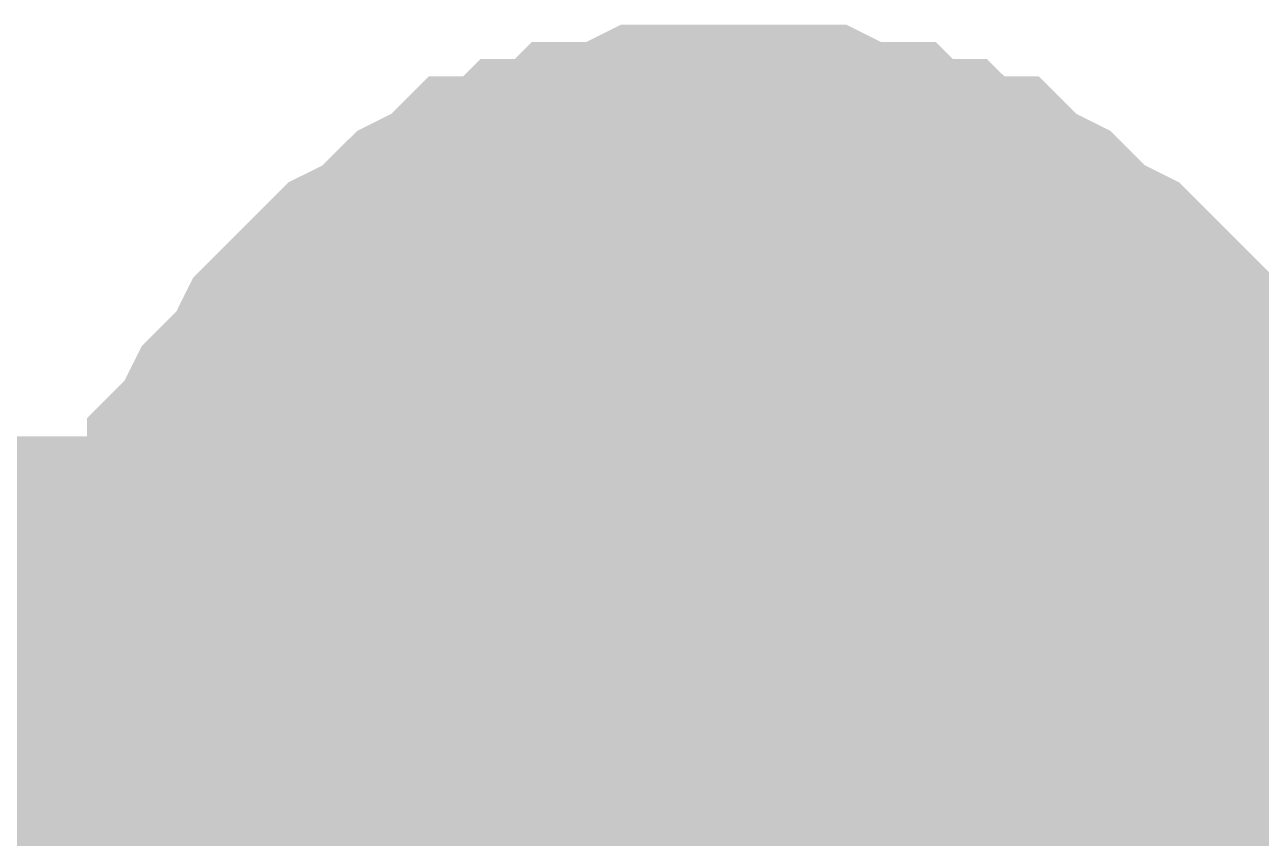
# Model space of a CAD drawing. Header units: inches. Extents: x 0 to 841, y 0 to 594.
# Drawn here: x 131.596 to 133.214, y 202.341 to 203.405 of the extents above; entities that cross this region are included whole.
import ezdxf

# ---------------------------------------------------------------- set-up
doc = ezdxf.new("R2010")
doc.units = ezdxf.units.IN
doc.layers.add('Sheet', color=255, linetype='Continuous')

msp = doc.modelspace()

# ---------------------------------------------------------------- linework, layer by layer
at = {"layer": 'Sheet'}
for points in [[(131.76, 202.4918, 0.2997, 0.2997, 0), (131.76, 202.5368, 0.2997, 0.2997, 0), (131.76, 202.5817, 0.2997, 0.2997, 0), (131.76, 202.6041, 0.2997, 0.2997, 0), (131.7824, 202.649, 0.2997, 0.2997, 0), (131.7824, 202.694, 0.2997, 0.2997, 0), (131.8049, 202.7164, 0.2997, 0.2997, 0), (131.8049, 202.7613, 0.2997, 0.2997, 0), (131.8273, 202.7838, 0.2997, 0.2997, 0), (131.8273, 202.8287, 0.2997, 0.2997, 0), (131.8498, 202.8512, 0.2997, 0.2997, 0), (131.8722, 202.8961, 0.2997, 0.2997, 0), (131.8947, 202.9186, 0.2997, 0.2997, 0), (131.9172, 202.941, 0.2997, 0.2997, 0), (131.9396, 202.9859, 0.2997, 0.2997, 0), (131.9621, 203.0084, 0.2997, 0.2997, 0), (131.9845, 203.0309, 0.2997, 0.2997, 0), (132.007, 203.0533, 0.2997, 0.2997, 0), (132.0295, 203.0758, 0.2997, 0.2997, 0), (132.0744, 203.0982, 0.2997, 0.2997, 0), (132.0968, 203.1207, 0.2997, 0.2997, 0), (132.1193, 203.1431, 0.2997, 0.2997, 0), (132.1642, 203.1656, 0.2997, 0.2997, 0), (132.1867, 203.1881, 0.2997, 0.2997, 0), (132.2316, 203.1881, 0.2997, 0.2997, 0), (132.254, 203.2105, 0.2997, 0.2997, 0), (132.2989, 203.2105, 0.2997, 0.2997, 0), (132.3214, 203.233, 0.2997, 0.2997, 0), (132.3663, 203.233, 0.2997, 0.2997, 0), (132.4112, 203.2554, 0.2997, 0.2997, 0), (132.4337, 203.2554, 0.2997, 0.2997, 0), (132.4786, 203.2554, 0.2997, 0.2997, 0), (132.5235, 203.2554, 0.2997, 0.2997, 0)], [(131.76, 202.4918, 0.2997, 0.2997, 0), (131.76, 202.5368, 0.2997, 0.2997, 0), (131.76, 202.5817, 0.2997, 0.2997, 0), (131.76, 202.6041, 0.2997, 0.2997, 0), (131.7824, 202.649, 0.2997, 0.2997, 0), (131.7824, 202.694, 0.2997, 0.2997, 0), (131.8049, 202.7164, 0.2997, 0.2997, 0), (131.8049, 202.7613, 0.2997, 0.2997, 0), (131.8273, 202.7838, 0.2997, 0.2997, 0), (131.8273, 202.8287, 0.2997, 0.2997, 0), (131.8498, 202.8512, 0.2997, 0.2997, 0), (131.8722, 202.8961, 0.2997, 0.2997, 0), (131.8947, 202.9186, 0.2997, 0.2997, 0), (131.9172, 202.941, 0.2997, 0.2997, 0), (131.9396, 202.9859, 0.2997, 0.2997, 0), (131.9621, 203.0084, 0.2997, 0.2997, 0), (131.9845, 203.0309, 0.2997, 0.2997, 0), (132.007, 203.0533, 0.2997, 0.2997, 0), (132.0295, 203.0758, 0.2997, 0.2997, 0), (132.0744, 203.0982, 0.2997, 0.2997, 0), (132.0968, 203.1207, 0.2997, 0.2997, 0), (132.1193, 203.1431, 0.2997, 0.2997, 0), (132.1642, 203.1656, 0.2997, 0.2997, 0), (132.1867, 203.1881, 0.2997, 0.2997, 0), (132.2316, 203.1881, 0.2997, 0.2997, 0), (132.254, 203.2105, 0.2997, 0.2997, 0), (132.2989, 203.2105, 0.2997, 0.2997, 0), (132.3214, 203.233, 0.2997, 0.2997, 0), (132.3663, 203.233, 0.2997, 0.2997, 0), (132.4112, 203.2554, 0.2997, 0.2997, 0), (132.4337, 203.2554, 0.2997, 0.2997, 0), (132.4786, 203.2554, 0.2997, 0.2997, 0), (132.5235, 203.2554, 0.2997, 0.2997, 0)], [(132.5235, 203.2554, 0.2997, 0.2997, 0), (132.5235, 203.2554, 0.2997, 0.2997, 0)], [(132.5235, 203.2554, 0.2997, 0.2997, 0), (132.5684, 203.2554, 0.2997, 0.2997, 0), (132.6134, 203.2554, 0.2997, 0.2997, 0), (132.6358, 203.2554, 0.2997, 0.2997, 0), (132.6807, 203.233, 0.2997, 0.2997, 0), (132.7256, 203.233, 0.2997, 0.2997, 0), (132.7481, 203.2105, 0.2997, 0.2997, 0), (132.793, 203.2105, 0.2997, 0.2997, 0), (132.8155, 203.1881, 0.2997, 0.2997, 0), (132.8604, 203.1881, 0.2997, 0.2997, 0), (132.8829, 203.1656, 0.2997, 0.2997, 0), (132.9278, 203.1431, 0.2997, 0.2997, 0), (132.9502, 203.1207, 0.2997, 0.2997, 0), (132.9727, 203.0982, 0.2997, 0.2997, 0), (133.0176, 203.0758, 0.2997, 0.2997, 0), (133.0401, 203.0533, 0.2997, 0.2997, 0), (133.0625, 203.0309, 0.2997, 0.2997, 0), (133.085, 203.0084, 0.2997, 0.2997, 0), (133.1074, 202.9859, 0.2997, 0.2997, 0), (133.1299, 202.941, 0.2997, 0.2997, 0), (133.1523, 202.9186, 0.2997, 0.2997, 0), (133.1748, 202.8961, 0.2997, 0.2997, 0), (133.1973, 202.8512, 0.2997, 0.2997, 0), (133.2197, 202.8287, 0.2997, 0.2997, 0), (133.2197, 202.7838, 0.2997, 0.2997, 0), (133.2422, 202.7613, 0.2997, 0.2997, 0), (133.2422, 202.7164, 0.2997, 0.2997, 0), (133.2646, 202.694, 0.2997, 0.2997, 0), (133.2646, 202.649, 0.2997, 0.2997, 0), (133.2871, 202.6041, 0.2997, 0.2997, 0), (133.2871, 202.5817, 0.2997, 0.2997, 0), (133.2871, 202.5368, 0.2997, 0.2997, 0), (133.2871, 202.4918, 0.2997, 0.2997, 0)], [(132.5235, 203.2554, 0.2997, 0.2997, 0), (132.5235, 203.2554, 0.2997, 0.2997, 0)], [(132.5235, 203.2554, 0.2997, 0.2997, 0), (132.5684, 203.2554, 0.2997, 0.2997, 0), (132.6134, 203.2554, 0.2997, 0.2997, 0), (132.6358, 203.2554, 0.2997, 0.2997, 0), (132.6807, 203.233, 0.2997, 0.2997, 0), (132.7256, 203.233, 0.2997, 0.2997, 0), (132.7481, 203.2105, 0.2997, 0.2997, 0), (132.793, 203.2105, 0.2997, 0.2997, 0), (132.8155, 203.1881, 0.2997, 0.2997, 0), (132.8604, 203.1881, 0.2997, 0.2997, 0), (132.8829, 203.1656, 0.2997, 0.2997, 0), (132.9278, 203.1431, 0.2997, 0.2997, 0), (132.9502, 203.1207, 0.2997, 0.2997, 0), (132.9727, 203.0982, 0.2997, 0.2997, 0), (133.0176, 203.0758, 0.2997, 0.2997, 0), (133.0401, 203.0533, 0.2997, 0.2997, 0), (133.0625, 203.0309, 0.2997, 0.2997, 0), (133.085, 203.0084, 0.2997, 0.2997, 0), (133.1074, 202.9859, 0.2997, 0.2997, 0), (133.1299, 202.941, 0.2997, 0.2997, 0), (133.1523, 202.9186, 0.2997, 0.2997, 0), (133.1748, 202.8961, 0.2997, 0.2997, 0), (133.1973, 202.8512, 0.2997, 0.2997, 0), (133.2197, 202.8287, 0.2997, 0.2997, 0), (133.2197, 202.7838, 0.2997, 0.2997, 0), (133.2422, 202.7613, 0.2997, 0.2997, 0), (133.2422, 202.7164, 0.2997, 0.2997, 0), (133.2646, 202.694, 0.2997, 0.2997, 0), (133.2646, 202.649, 0.2997, 0.2997, 0), (133.2871, 202.6041, 0.2997, 0.2997, 0), (133.2871, 202.5817, 0.2997, 0.2997, 0), (133.2871, 202.5368, 0.2997, 0.2997, 0), (133.2871, 202.4918, 0.2997, 0.2997, 0)], [(131.76, 202.4918, 0.0991, 0.0991, 0), (131.76, 202.5368, 0.0991, 0.0991, 0), (131.76, 202.5817, 0.0991, 0.0991, 0), (131.76, 202.6041, 0.0991, 0.0991, 0), (131.7824, 202.649, 0.0991, 0.0991, 0), (131.7824, 202.694, 0.0991, 0.0991, 0), (131.8049, 202.7164, 0.0991, 0.0991, 0), (131.8049, 202.7613, 0.0991, 0.0991, 0), (131.8273, 202.7838, 0.0991, 0.0991, 0), (131.8273, 202.8287, 0.0991, 0.0991, 0), (131.8498, 202.8512, 0.0991, 0.0991, 0), (131.8722, 202.8961, 0.0991, 0.0991, 0), (131.8947, 202.9186, 0.0991, 0.0991, 0), (131.9172, 202.941, 0.0991, 0.0991, 0), (131.9396, 202.9859, 0.0991, 0.0991, 0), (131.9621, 203.0084, 0.0991, 0.0991, 0), (131.9845, 203.0309, 0.0991, 0.0991, 0), (132.007, 203.0533, 0.0991, 0.0991, 0), (132.0295, 203.0758, 0.0991, 0.0991, 0), (132.0744, 203.0982, 0.0991, 0.0991, 0), (132.0968, 203.1207, 0.0991, 0.0991, 0), (132.1193, 203.1431, 0.0991, 0.0991, 0), (132.1642, 203.1656, 0.0991, 0.0991, 0), (132.1867, 203.1881, 0.0991, 0.0991, 0), (132.2316, 203.1881, 0.0991, 0.0991, 0), (132.254, 203.2105, 0.0991, 0.0991, 0), (132.2989, 203.2105, 0.0991, 0.0991, 0), (132.3214, 203.233, 0.0991, 0.0991, 0), (132.3663, 203.233, 0.0991, 0.0991, 0), (132.4112, 203.2554, 0.0991, 0.0991, 0), (132.4337, 203.2554, 0.0991, 0.0991, 0), (132.4786, 203.2554, 0.0991, 0.0991, 0), (132.5235, 203.2554, 0.0991, 0.0991, 0)], [(131.76, 202.4918, 0.0991, 0.0991, 0), (131.76, 202.5368, 0.0991, 0.0991, 0), (131.76, 202.5817, 0.0991, 0.0991, 0), (131.76, 202.6041, 0.0991, 0.0991, 0), (131.7824, 202.649, 0.0991, 0.0991, 0), (131.7824, 202.694, 0.0991, 0.0991, 0), (131.8049, 202.7164, 0.0991, 0.0991, 0), (131.8049, 202.7613, 0.0991, 0.0991, 0), (131.8273, 202.7838, 0.0991, 0.0991, 0), (131.8273, 202.8287, 0.0991, 0.0991, 0), (131.8498, 202.8512, 0.0991, 0.0991, 0), (131.8722, 202.8961, 0.0991, 0.0991, 0), (131.8947, 202.9186, 0.0991, 0.0991, 0), (131.9172, 202.941, 0.0991, 0.0991, 0), (131.9396, 202.9859, 0.0991, 0.0991, 0), (131.9621, 203.0084, 0.0991, 0.0991, 0), (131.9845, 203.0309, 0.0991, 0.0991, 0), (132.007, 203.0533, 0.0991, 0.0991, 0), (132.0295, 203.0758, 0.0991, 0.0991, 0), (132.0744, 203.0982, 0.0991, 0.0991, 0), (132.0968, 203.1207, 0.0991, 0.0991, 0), (132.1193, 203.1431, 0.0991, 0.0991, 0), (132.1642, 203.1656, 0.0991, 0.0991, 0), (132.1867, 203.1881, 0.0991, 0.0991, 0), (132.2316, 203.1881, 0.0991, 0.0991, 0), (132.254, 203.2105, 0.0991, 0.0991, 0), (132.2989, 203.2105, 0.0991, 0.0991, 0), (132.3214, 203.233, 0.0991, 0.0991, 0), (132.3663, 203.233, 0.0991, 0.0991, 0), (132.4112, 203.2554, 0.0991, 0.0991, 0), (132.4337, 203.2554, 0.0991, 0.0991, 0), (132.4786, 203.2554, 0.0991, 0.0991, 0), (132.5235, 203.2554, 0.0991, 0.0991, 0)], [(132.5235, 203.2554, 0.0991, 0.0991, 0), (132.5235, 203.2554, 0.0991, 0.0991, 0)], [(132.5235, 203.2554, 0.0991, 0.0991, 0), (132.5684, 203.2554, 0.0991, 0.0991, 0), (132.6134, 203.2554, 0.0991, 0.0991, 0), (132.6358, 203.2554, 0.0991, 0.0991, 0), (132.6807, 203.233, 0.0991, 0.0991, 0), (132.7256, 203.233, 0.0991, 0.0991, 0), (132.7481, 203.2105, 0.0991, 0.0991, 0), (132.793, 203.2105, 0.0991, 0.0991, 0), (132.8155, 203.1881, 0.0991, 0.0991, 0), (132.8604, 203.1881, 0.0991, 0.0991, 0), (132.8829, 203.1656, 0.0991, 0.0991, 0), (132.9278, 203.1431, 0.0991, 0.0991, 0), (132.9502, 203.1207, 0.0991, 0.0991, 0), (132.9727, 203.0982, 0.0991, 0.0991, 0), (133.0176, 203.0758, 0.0991, 0.0991, 0), (133.0401, 203.0533, 0.0991, 0.0991, 0), (133.0625, 203.0309, 0.0991, 0.0991, 0), (133.085, 203.0084, 0.0991, 0.0991, 0), (133.1074, 202.9859, 0.0991, 0.0991, 0), (133.1299, 202.941, 0.0991, 0.0991, 0), (133.1523, 202.9186, 0.0991, 0.0991, 0), (133.1748, 202.8961, 0.0991, 0.0991, 0), (133.1973, 202.8512, 0.0991, 0.0991, 0), (133.2197, 202.8287, 0.0991, 0.0991, 0), (133.2197, 202.7838, 0.0991, 0.0991, 0), (133.2422, 202.7613, 0.0991, 0.0991, 0), (133.2422, 202.7164, 0.0991, 0.0991, 0), (133.2646, 202.694, 0.0991, 0.0991, 0)], [(132.5235, 203.2554, 0.0991, 0.0991, 0), (132.5235, 203.2554, 0.0991, 0.0991, 0)], [(132.5235, 203.2554, 0.0991, 0.0991, 0), (132.5684, 203.2554, 0.0991, 0.0991, 0), (132.6134, 203.2554, 0.0991, 0.0991, 0), (132.6358, 203.2554, 0.0991, 0.0991, 0), (132.6807, 203.233, 0.0991, 0.0991, 0), (132.7256, 203.233, 0.0991, 0.0991, 0), (132.7481, 203.2105, 0.0991, 0.0991, 0), (132.793, 203.2105, 0.0991, 0.0991, 0), (132.8155, 203.1881, 0.0991, 0.0991, 0), (132.8604, 203.1881, 0.0991, 0.0991, 0), (132.8829, 203.1656, 0.0991, 0.0991, 0), (132.9278, 203.1431, 0.0991, 0.0991, 0), (132.9502, 203.1207, 0.0991, 0.0991, 0), (132.9727, 203.0982, 0.0991, 0.0991, 0), (133.0176, 203.0758, 0.0991, 0.0991, 0), (133.0401, 203.0533, 0.0991, 0.0991, 0), (133.0625, 203.0309, 0.0991, 0.0991, 0), (133.085, 203.0084, 0.0991, 0.0991, 0), (133.1074, 202.9859, 0.0991, 0.0991, 0), (133.1299, 202.941, 0.0991, 0.0991, 0), (133.1523, 202.9186, 0.0991, 0.0991, 0), (133.1748, 202.8961, 0.0991, 0.0991, 0), (133.1973, 202.8512, 0.0991, 0.0991, 0), (133.2197, 202.8287, 0.0991, 0.0991, 0), (133.2197, 202.7838, 0.0991, 0.0991, 0), (133.2422, 202.7613, 0.0991, 0.0991, 0), (133.2422, 202.7164, 0.0991, 0.0991, 0), (133.2646, 202.694, 0.0991, 0.0991, 0)], [(132.0295, 202.4918, 0.2997, 0.2997, 0), (132.0295, 202.5143, 0.2997, 0.2997, 0), (132.0295, 202.5368, 0.2997, 0.2997, 0), (132.0295, 202.5592, 0.2997, 0.2997, 0), (132.0295, 202.5817, 0.2997, 0.2997, 0), (132.0519, 202.6266, 0.2997, 0.2997, 0), (132.0519, 202.649, 0.2997, 0.2997, 0), (132.0519, 202.6715, 0.2997, 0.2997, 0), (132.0744, 202.694, 0.2997, 0.2997, 0), (132.0744, 202.7164, 0.2997, 0.2997, 0), (132.0968, 202.7389, 0.2997, 0.2997, 0), (132.0968, 202.7613, 0.2997, 0.2997, 0), (132.1193, 202.7838, 0.2997, 0.2997, 0), (132.1193, 202.7838, 0.2997, 0.2997, 0), (132.1417, 202.8063, 0.2997, 0.2997, 0), (132.1642, 202.8287, 0.2997, 0.2997, 0), (132.1867, 202.8512, 0.2997, 0.2997, 0), (132.1867, 202.8736, 0.2997, 0.2997, 0), (132.2091, 202.8961, 0.2997, 0.2997, 0), (132.2316, 202.8961, 0.2997, 0.2997, 0), (132.254, 202.9186, 0.2997, 0.2997, 0), (132.2765, 202.941, 0.2997, 0.2997, 0), (132.2989, 202.941, 0.2997, 0.2997, 0), (132.3214, 202.9635, 0.2997, 0.2997, 0), (132.3214, 202.9635, 0.2997, 0.2997, 0), (132.3439, 202.9859, 0.2997, 0.2997, 0), (132.3888, 202.9859, 0.2997, 0.2997, 0), (132.4112, 202.9859, 0.2997, 0.2997, 0), (132.4337, 203.0084, 0.2997, 0.2997, 0), (132.4562, 203.0084, 0.2997, 0.2997, 0), (132.4786, 203.0084, 0.2997, 0.2997, 0), (132.5011, 203.0084, 0.2997, 0.2997, 0), (132.5235, 203.0084, 0.2997, 0.2997, 0)], [(132.0295, 202.4918, 0.2997, 0.2997, 0), (132.0295, 202.5143, 0.2997, 0.2997, 0), (132.0295, 202.5368, 0.2997, 0.2997, 0), (132.0295, 202.5592, 0.2997, 0.2997, 0), (132.0295, 202.5817, 0.2997, 0.2997, 0), (132.0519, 202.6266, 0.2997, 0.2997, 0), (132.0519, 202.649, 0.2997, 0.2997, 0), (132.0519, 202.6715, 0.2997, 0.2997, 0), (132.0744, 202.694, 0.2997, 0.2997, 0), (132.0744, 202.7164, 0.2997, 0.2997, 0), (132.0968, 202.7389, 0.2997, 0.2997, 0), (132.0968, 202.7613, 0.2997, 0.2997, 0), (132.1193, 202.7838, 0.2997, 0.2997, 0), (132.1193, 202.7838, 0.2997, 0.2997, 0), (132.1417, 202.8063, 0.2997, 0.2997, 0), (132.1642, 202.8287, 0.2997, 0.2997, 0), (132.1867, 202.8512, 0.2997, 0.2997, 0), (132.1867, 202.8736, 0.2997, 0.2997, 0), (132.2091, 202.8961, 0.2997, 0.2997, 0), (132.2316, 202.8961, 0.2997, 0.2997, 0), (132.254, 202.9186, 0.2997, 0.2997, 0), (132.2765, 202.941, 0.2997, 0.2997, 0), (132.2989, 202.941, 0.2997, 0.2997, 0), (132.3214, 202.9635, 0.2997, 0.2997, 0), (132.3214, 202.9635, 0.2997, 0.2997, 0), (132.3439, 202.9859, 0.2997, 0.2997, 0), (132.3888, 202.9859, 0.2997, 0.2997, 0), (132.4112, 202.9859, 0.2997, 0.2997, 0), (132.4337, 203.0084, 0.2997, 0.2997, 0), (132.4562, 203.0084, 0.2997, 0.2997, 0), (132.4786, 203.0084, 0.2997, 0.2997, 0), (132.5011, 203.0084, 0.2997, 0.2997, 0), (132.5235, 203.0084, 0.2997, 0.2997, 0)], [(132.5235, 203.0084, 0.2997, 0.2997, 0), (132.5235, 203.0084, 0.2997, 0.2997, 0)], [(132.5235, 203.0084, 0.2997, 0.2997, 0), (132.546, 203.0084, 0.2997, 0.2997, 0), (132.5684, 203.0084, 0.2997, 0.2997, 0), (132.6134, 203.0084, 0.2997, 0.2997, 0), (132.6358, 203.0084, 0.2997, 0.2997, 0), (132.6583, 202.9859, 0.2997, 0.2997, 0), (132.6807, 202.9859, 0.2997, 0.2997, 0), (132.7032, 202.9859, 0.2997, 0.2997, 0), (132.7256, 202.9635, 0.2997, 0.2997, 0), (132.7481, 202.9635, 0.2997, 0.2997, 0), (132.7706, 202.941, 0.2997, 0.2997, 0), (132.793, 202.941, 0.2997, 0.2997, 0), (132.8155, 202.9186, 0.2997, 0.2997, 0), (132.8379, 202.8961, 0.2997, 0.2997, 0), (132.8604, 202.8961, 0.2997, 0.2997, 0), (132.8829, 202.8736, 0.2997, 0.2997, 0), (132.8829, 202.8512, 0.2997, 0.2997, 0), (132.9053, 202.8287, 0.2997, 0.2997, 0), (132.9278, 202.8063, 0.2997, 0.2997, 0), (132.9502, 202.7838, 0.2997, 0.2997, 0), (132.9502, 202.7838, 0.2997, 0.2997, 0), (132.9727, 202.7613, 0.2997, 0.2997, 0), (132.9727, 202.7389, 0.2997, 0.2997, 0), (132.9951, 202.7164, 0.2997, 0.2997, 0), (132.9951, 202.694, 0.2997, 0.2997, 0), (133.0176, 202.6715, 0.2997, 0.2997, 0), (133.0176, 202.649, 0.2997, 0.2997, 0), (133.0176, 202.6266, 0.2997, 0.2997, 0), (133.0401, 202.5817, 0.2997, 0.2997, 0), (133.0401, 202.5592, 0.2997, 0.2997, 0), (133.0401, 202.5368, 0.2997, 0.2997, 0), (133.0401, 202.5143, 0.2997, 0.2997, 0), (133.0401, 202.4918, 0.2997, 0.2997, 0)], [(132.5235, 203.0084, 0.2997, 0.2997, 0), (132.5235, 203.0084, 0.2997, 0.2997, 0)], [(132.5235, 203.0084, 0.2997, 0.2997, 0), (132.546, 203.0084, 0.2997, 0.2997, 0), (132.5684, 203.0084, 0.2997, 0.2997, 0), (132.6134, 203.0084, 0.2997, 0.2997, 0), (132.6358, 203.0084, 0.2997, 0.2997, 0), (132.6583, 202.9859, 0.2997, 0.2997, 0), (132.6807, 202.9859, 0.2997, 0.2997, 0), (132.7032, 202.9859, 0.2997, 0.2997, 0), (132.7256, 202.9635, 0.2997, 0.2997, 0), (132.7481, 202.9635, 0.2997, 0.2997, 0), (132.7706, 202.941, 0.2997, 0.2997, 0), (132.793, 202.941, 0.2997, 0.2997, 0), (132.8155, 202.9186, 0.2997, 0.2997, 0), (132.8379, 202.8961, 0.2997, 0.2997, 0), (132.8604, 202.8961, 0.2997, 0.2997, 0), (132.8829, 202.8736, 0.2997, 0.2997, 0), (132.8829, 202.8512, 0.2997, 0.2997, 0), (132.9053, 202.8287, 0.2997, 0.2997, 0), (132.9278, 202.8063, 0.2997, 0.2997, 0), (132.9502, 202.7838, 0.2997, 0.2997, 0), (132.9502, 202.7838, 0.2997, 0.2997, 0), (132.9727, 202.7613, 0.2997, 0.2997, 0), (132.9727, 202.7389, 0.2997, 0.2997, 0), (132.9951, 202.7164, 0.2997, 0.2997, 0), (132.9951, 202.694, 0.2997, 0.2997, 0), (133.0176, 202.6715, 0.2997, 0.2997, 0), (133.0176, 202.649, 0.2997, 0.2997, 0), (133.0176, 202.6266, 0.2997, 0.2997, 0), (133.0401, 202.5817, 0.2997, 0.2997, 0), (133.0401, 202.5592, 0.2997, 0.2997, 0), (133.0401, 202.5368, 0.2997, 0.2997, 0), (133.0401, 202.5143, 0.2997, 0.2997, 0), (133.0401, 202.4918, 0.2997, 0.2997, 0)], [(132.0295, 202.4918, 0.0991, 0.0991, 0), (132.0295, 202.5143, 0.0991, 0.0991, 0), (132.0295, 202.5368, 0.0991, 0.0991, 0), (132.0295, 202.5592, 0.0991, 0.0991, 0), (132.0295, 202.5817, 0.0991, 0.0991, 0), (132.0519, 202.6266, 0.0991, 0.0991, 0), (132.0519, 202.649, 0.0991, 0.0991, 0), (132.0519, 202.6715, 0.0991, 0.0991, 0), (132.0744, 202.694, 0.0991, 0.0991, 0), (132.0744, 202.7164, 0.0991, 0.0991, 0), (132.0968, 202.7389, 0.0991, 0.0991, 0), (132.0968, 202.7613, 0.0991, 0.0991, 0), (132.1193, 202.7838, 0.0991, 0.0991, 0), (132.1193, 202.7838, 0.0991, 0.0991, 0), (132.1417, 202.8063, 0.0991, 0.0991, 0), (132.1642, 202.8287, 0.0991, 0.0991, 0), (132.1867, 202.8512, 0.0991, 0.0991, 0), (132.1867, 202.8736, 0.0991, 0.0991, 0), (132.2091, 202.8961, 0.0991, 0.0991, 0), (132.2316, 202.8961, 0.0991, 0.0991, 0), (132.254, 202.9186, 0.0991, 0.0991, 0), (132.2765, 202.941, 0.0991, 0.0991, 0), (132.2989, 202.941, 0.0991, 0.0991, 0), (132.3214, 202.9635, 0.0991, 0.0991, 0), (132.3214, 202.9635, 0.0991, 0.0991, 0), (132.3439, 202.9859, 0.0991, 0.0991, 0), (132.3888, 202.9859, 0.0991, 0.0991, 0), (132.4112, 202.9859, 0.0991, 0.0991, 0), (132.4337, 203.0084, 0.0991, 0.0991, 0), (132.4562, 203.0084, 0.0991, 0.0991, 0), (132.4786, 203.0084, 0.0991, 0.0991, 0), (132.5011, 203.0084, 0.0991, 0.0991, 0), (132.5235, 203.0084, 0.0991, 0.0991, 0)], [(132.0295, 202.4918, 0.0991, 0.0991, 0), (132.0295, 202.5143, 0.0991, 0.0991, 0), (132.0295, 202.5368, 0.0991, 0.0991, 0), (132.0295, 202.5592, 0.0991, 0.0991, 0), (132.0295, 202.5817, 0.0991, 0.0991, 0), (132.0519, 202.6266, 0.0991, 0.0991, 0), (132.0519, 202.649, 0.0991, 0.0991, 0), (132.0519, 202.6715, 0.0991, 0.0991, 0), (132.0744, 202.694, 0.0991, 0.0991, 0), (132.0744, 202.7164, 0.0991, 0.0991, 0), (132.0968, 202.7389, 0.0991, 0.0991, 0), (132.0968, 202.7613, 0.0991, 0.0991, 0), (132.1193, 202.7838, 0.0991, 0.0991, 0), (132.1193, 202.7838, 0.0991, 0.0991, 0), (132.1417, 202.8063, 0.0991, 0.0991, 0), (132.1642, 202.8287, 0.0991, 0.0991, 0), (132.1867, 202.8512, 0.0991, 0.0991, 0), (132.1867, 202.8736, 0.0991, 0.0991, 0), (132.2091, 202.8961, 0.0991, 0.0991, 0), (132.2316, 202.8961, 0.0991, 0.0991, 0), (132.254, 202.9186, 0.0991, 0.0991, 0), (132.2765, 202.941, 0.0991, 0.0991, 0), (132.2989, 202.941, 0.0991, 0.0991, 0), (132.3214, 202.9635, 0.0991, 0.0991, 0), (132.3214, 202.9635, 0.0991, 0.0991, 0), (132.3439, 202.9859, 0.0991, 0.0991, 0), (132.3888, 202.9859, 0.0991, 0.0991, 0), (132.4112, 202.9859, 0.0991, 0.0991, 0), (132.4337, 203.0084, 0.0991, 0.0991, 0), (132.4562, 203.0084, 0.0991, 0.0991, 0), (132.4786, 203.0084, 0.0991, 0.0991, 0), (132.5011, 203.0084, 0.0991, 0.0991, 0), (132.5235, 203.0084, 0.0991, 0.0991, 0)], [(132.5235, 203.0084, 0.0991, 0.0991, 0), (132.5235, 203.0084, 0.0991, 0.0991, 0)], [(132.5235, 203.0084, 0.0991, 0.0991, 0), (132.546, 203.0084, 0.0991, 0.0991, 0), (132.5684, 203.0084, 0.0991, 0.0991, 0), (132.6134, 203.0084, 0.0991, 0.0991, 0), (132.6358, 203.0084, 0.0991, 0.0991, 0), (132.6583, 202.9859, 0.0991, 0.0991, 0), (132.6807, 202.9859, 0.0991, 0.0991, 0), (132.7032, 202.9859, 0.0991, 0.0991, 0), (132.7256, 202.9635, 0.0991, 0.0991, 0), (132.7481, 202.9635, 0.0991, 0.0991, 0), (132.7706, 202.941, 0.0991, 0.0991, 0), (132.793, 202.941, 0.0991, 0.0991, 0), (132.8155, 202.9186, 0.0991, 0.0991, 0), (132.8379, 202.8961, 0.0991, 0.0991, 0), (132.8604, 202.8961, 0.0991, 0.0991, 0), (132.8829, 202.8736, 0.0991, 0.0991, 0), (132.8829, 202.8512, 0.0991, 0.0991, 0), (132.9053, 202.8287, 0.0991, 0.0991, 0), (132.9278, 202.8063, 0.0991, 0.0991, 0), (132.9502, 202.7838, 0.0991, 0.0991, 0), (132.9502, 202.7838, 0.0991, 0.0991, 0), (132.9727, 202.7613, 0.0991, 0.0991, 0), (132.9727, 202.7389, 0.0991, 0.0991, 0), (132.9951, 202.7164, 0.0991, 0.0991, 0), (132.9951, 202.694, 0.0991, 0.0991, 0), (133.0176, 202.6715, 0.0991, 0.0991, 0), (133.0176, 202.649, 0.0991, 0.0991, 0), (133.0176, 202.6266, 0.0991, 0.0991, 0), (133.0401, 202.5817, 0.0991, 0.0991, 0), (133.0401, 202.5592, 0.0991, 0.0991, 0), (133.0401, 202.5368, 0.0991, 0.0991, 0), (133.0401, 202.5143, 0.0991, 0.0991, 0), (133.0401, 202.4918, 0.0991, 0.0991, 0)], [(132.5235, 203.0084, 0.0991, 0.0991, 0), (132.5235, 203.0084, 0.0991, 0.0991, 0)], [(132.5235, 203.0084, 0.0991, 0.0991, 0), (132.546, 203.0084, 0.0991, 0.0991, 0), (132.5684, 203.0084, 0.0991, 0.0991, 0), (132.6134, 203.0084, 0.0991, 0.0991, 0), (132.6358, 203.0084, 0.0991, 0.0991, 0), (132.6583, 202.9859, 0.0991, 0.0991, 0), (132.6807, 202.9859, 0.0991, 0.0991, 0), (132.7032, 202.9859, 0.0991, 0.0991, 0), (132.7256, 202.9635, 0.0991, 0.0991, 0), (132.7481, 202.9635, 0.0991, 0.0991, 0), (132.7706, 202.941, 0.0991, 0.0991, 0), (132.793, 202.941, 0.0991, 0.0991, 0), (132.8155, 202.9186, 0.0991, 0.0991, 0), (132.8379, 202.8961, 0.0991, 0.0991, 0), (132.8604, 202.8961, 0.0991, 0.0991, 0), (132.8829, 202.8736, 0.0991, 0.0991, 0), (132.8829, 202.8512, 0.0991, 0.0991, 0), (132.9053, 202.8287, 0.0991, 0.0991, 0), (132.9278, 202.8063, 0.0991, 0.0991, 0), (132.9502, 202.7838, 0.0991, 0.0991, 0), (132.9502, 202.7838, 0.0991, 0.0991, 0), (132.9727, 202.7613, 0.0991, 0.0991, 0), (132.9727, 202.7389, 0.0991, 0.0991, 0), (132.9951, 202.7164, 0.0991, 0.0991, 0), (132.9951, 202.694, 0.0991, 0.0991, 0), (133.0176, 202.6715, 0.0991, 0.0991, 0), (133.0176, 202.649, 0.0991, 0.0991, 0), (133.0176, 202.6266, 0.0991, 0.0991, 0), (133.0401, 202.5817, 0.0991, 0.0991, 0), (133.0401, 202.5592, 0.0991, 0.0991, 0), (133.0401, 202.5368, 0.0991, 0.0991, 0), (133.0401, 202.5143, 0.0991, 0.0991, 0), (133.0401, 202.4918, 0.0991, 0.0991, 0)], [(127.5379, 197.4834, 0.7493, 0.7493, 0), (132.5235, 197.4834, 0.7493, 0.7493, 0), (132.5235, 202.4918, 0.7493, 0.7493, 0), (127.5379, 202.4918, 0.7493, 0.7493, 0)], [(132.5235, 202.4918, 0.7493, 0.7493, 0), (137.5316, 202.4918, 0.7493, 0.7493, 0)], [(131.8273, 202.1549, 0.2997, 0.2997, 0), (131.8273, 202.1999, 0.2997, 0.2997, 0), (131.8049, 202.2223, 0.2997, 0.2997, 0), (131.8049, 202.2672, 0.2997, 0.2997, 0), (131.7824, 202.2897, 0.2997, 0.2997, 0), (131.7824, 202.3346, 0.2997, 0.2997, 0), (131.76, 202.3795, 0.2997, 0.2997, 0), (131.76, 202.402, 0.2997, 0.2997, 0), (131.76, 202.4469, 0.2997, 0.2997, 0), (131.76, 202.4918, 0.2997, 0.2997, 0)], [(131.76, 202.4918, 0.2997, 0.2997, 0), (131.76, 202.4918, 0.2997, 0.2997, 0)], [(131.8273, 202.1549, 0.2997, 0.2997, 0), (131.8273, 202.1999, 0.2997, 0.2997, 0), (131.8049, 202.2223, 0.2997, 0.2997, 0), (131.8049, 202.2672, 0.2997, 0.2997, 0), (131.7824, 202.2897, 0.2997, 0.2997, 0), (131.7824, 202.3346, 0.2997, 0.2997, 0), (131.76, 202.3795, 0.2997, 0.2997, 0), (131.76, 202.402, 0.2997, 0.2997, 0), (131.76, 202.4469, 0.2997, 0.2997, 0), (131.76, 202.4918, 0.2997, 0.2997, 0)], [(131.76, 202.4918, 0.2997, 0.2997, 0), (131.76, 202.4918, 0.2997, 0.2997, 0)], [(132.1193, 202.1774, 0.2997, 0.2997, 0), (132.1193, 202.1999, 0.2997, 0.2997, 0), (132.0968, 202.2223, 0.2997, 0.2997, 0), (132.0968, 202.2448, 0.2997, 0.2997, 0), (132.0744, 202.2672, 0.2997, 0.2997, 0), (132.0744, 202.2897, 0.2997, 0.2997, 0), (132.0519, 202.3122, 0.2997, 0.2997, 0), (132.0519, 202.3346, 0.2997, 0.2997, 0), (132.0519, 202.3571, 0.2997, 0.2997, 0), (132.0295, 202.3795, 0.2997, 0.2997, 0), (132.0295, 202.402, 0.2997, 0.2997, 0), (132.0295, 202.4469, 0.2997, 0.2997, 0), (132.0295, 202.4694, 0.2997, 0.2997, 0), (132.0295, 202.4918, 0.2997, 0.2997, 0)], [(132.0295, 202.4918, 0.2997, 0.2997, 0), (132.0295, 202.4918, 0.2997, 0.2997, 0)], [(132.1193, 202.1774, 0.2997, 0.2997, 0), (132.1193, 202.1999, 0.2997, 0.2997, 0), (132.0968, 202.2223, 0.2997, 0.2997, 0), (132.0968, 202.2448, 0.2997, 0.2997, 0), (132.0744, 202.2672, 0.2997, 0.2997, 0), (132.0744, 202.2897, 0.2997, 0.2997, 0), (132.0519, 202.3122, 0.2997, 0.2997, 0), (132.0519, 202.3346, 0.2997, 0.2997, 0), (132.0519, 202.3571, 0.2997, 0.2997, 0), (132.0295, 202.3795, 0.2997, 0.2997, 0), (132.0295, 202.402, 0.2997, 0.2997, 0), (132.0295, 202.4469, 0.2997, 0.2997, 0), (132.0295, 202.4694, 0.2997, 0.2997, 0), (132.0295, 202.4918, 0.2997, 0.2997, 0)], [(132.0295, 202.4918, 0.2997, 0.2997, 0), (132.0295, 202.4918, 0.2997, 0.2997, 0)], [(132.5235, 202.4918, 0.2997, 0.2997, 0), (137.599, 202.4918, 0.2997, 0.2997, 0)], [(133.0401, 202.4918, 0.2997, 0.2997, 0), (133.0401, 202.4694, 0.2997, 0.2997, 0), (133.0401, 202.4469, 0.2997, 0.2997, 0), (133.0401, 202.402, 0.2997, 0.2997, 0), (133.0401, 202.3795, 0.2997, 0.2997, 0), (133.0176, 202.3571, 0.2997, 0.2997, 0), (133.0176, 202.3346, 0.2997, 0.2997, 0), (133.0176, 202.3122, 0.2997, 0.2997, 0), (132.9951, 202.2897, 0.2997, 0.2997, 0), (132.9951, 202.2672, 0.2997, 0.2997, 0), (132.9727, 202.2448, 0.2997, 0.2997, 0), (132.9727, 202.2223, 0.2997, 0.2997, 0), (132.9502, 202.1999, 0.2997, 0.2997, 0), (132.9502, 202.1774, 0.2997, 0.2997, 0)], [(133.0401, 202.4918, 0.2997, 0.2997, 0), (133.0401, 202.4694, 0.2997, 0.2997, 0), (133.0401, 202.4469, 0.2997, 0.2997, 0), (133.0401, 202.402, 0.2997, 0.2997, 0), (133.0401, 202.3795, 0.2997, 0.2997, 0), (133.0176, 202.3571, 0.2997, 0.2997, 0), (133.0176, 202.3346, 0.2997, 0.2997, 0), (133.0176, 202.3122, 0.2997, 0.2997, 0), (132.9951, 202.2897, 0.2997, 0.2997, 0), (132.9951, 202.2672, 0.2997, 0.2997, 0), (132.9727, 202.2448, 0.2997, 0.2997, 0), (132.9727, 202.2223, 0.2997, 0.2997, 0), (132.9502, 202.1999, 0.2997, 0.2997, 0), (132.9502, 202.1774, 0.2997, 0.2997, 0)], [(133.0401, 202.4918, 0.2997, 0.2997, 0), (133.0401, 202.4918, 0.2997, 0.2997, 0), (133.0401, 202.4918, 0.2997, 0.2997, 0), (133.0401, 202.4918, 0.2997, 0.2997, 0), (133.0401, 202.4918, 0.2997, 0.2997, 0), (133.0401, 202.4918, 0.2997, 0.2997, 0), (133.0401, 202.4918, 0.2997, 0.2997, 0), (133.0401, 202.4918, 0.2997, 0.2997, 0), (133.0401, 202.4918, 0.2997, 0.2997, 0), (133.0401, 202.4918, 0.2997, 0.2997, 0), (133.0401, 202.4918, 0.2997, 0.2997, 0), (133.0401, 202.4918, 0.2997, 0.2997, 0), (133.0401, 202.4918, 0.2997, 0.2997, 0), (133.0401, 202.4918, 0.2997, 0.2997, 0), (133.0401, 202.4918, 0.2997, 0.2997, 0), (133.0401, 202.4918, 0.2997, 0.2997, 0), (133.0401, 202.4918, 0.2997, 0.2997, 0), (133.0401, 202.4918, 0.2997, 0.2997, 0), (133.0401, 202.4918, 0.2997, 0.2997, 0), (133.0401, 202.4918, 0.2997, 0.2997, 0), (133.0401, 202.4918, 0.2997, 0.2997, 0), (133.0401, 202.4918, 0.2997, 0.2997, 0), (133.0401, 202.4918, 0.2997, 0.2997, 0), (133.0401, 202.4918, 0.2997, 0.2997, 0), (133.0401, 202.4918, 0.2997, 0.2997, 0), (133.0401, 202.4918, 0.2997, 0.2997, 0), (133.0401, 202.4918, 0.2997, 0.2997, 0), (133.0401, 202.4918, 0.2997, 0.2997, 0), (133.0401, 202.4918, 0.2997, 0.2997, 0), (133.0401, 202.4918, 0.2997, 0.2997, 0), (133.0401, 202.4918, 0.2997, 0.2997, 0), (133.0401, 202.4918, 0.2997, 0.2997, 0), (133.0401, 202.4918, 0.2997, 0.2997, 0)], [(133.0401, 202.4918, 0.2997, 0.2997, 0), (133.0401, 202.4918, 0.2997, 0.2997, 0)], [(133.0401, 202.4918, 0.2997, 0.2997, 0), (133.0401, 202.4918, 0.2997, 0.2997, 0), (133.0401, 202.4918, 0.2997, 0.2997, 0), (133.0401, 202.4918, 0.2997, 0.2997, 0), (133.0401, 202.4918, 0.2997, 0.2997, 0), (133.0401, 202.4918, 0.2997, 0.2997, 0), (133.0401, 202.4918, 0.2997, 0.2997, 0), (133.0401, 202.4918, 0.2997, 0.2997, 0), (133.0401, 202.4918, 0.2997, 0.2997, 0), (133.0401, 202.4918, 0.2997, 0.2997, 0), (133.0401, 202.4918, 0.2997, 0.2997, 0), (133.0401, 202.4918, 0.2997, 0.2997, 0), (133.0401, 202.4918, 0.2997, 0.2997, 0), (133.0401, 202.4918, 0.2997, 0.2997, 0), (133.0401, 202.4918, 0.2997, 0.2997, 0), (133.0401, 202.4918, 0.2997, 0.2997, 0), (133.0401, 202.4918, 0.2997, 0.2997, 0), (133.0401, 202.4918, 0.2997, 0.2997, 0), (133.0401, 202.4918, 0.2997, 0.2997, 0), (133.0401, 202.4918, 0.2997, 0.2997, 0), (133.0401, 202.4918, 0.2997, 0.2997, 0), (133.0401, 202.4918, 0.2997, 0.2997, 0), (133.0401, 202.4918, 0.2997, 0.2997, 0), (133.0401, 202.4918, 0.2997, 0.2997, 0), (133.0401, 202.4918, 0.2997, 0.2997, 0), (133.0401, 202.4918, 0.2997, 0.2997, 0), (133.0401, 202.4918, 0.2997, 0.2997, 0), (133.0401, 202.4918, 0.2997, 0.2997, 0), (133.0401, 202.4918, 0.2997, 0.2997, 0), (133.0401, 202.4918, 0.2997, 0.2997, 0), (133.0401, 202.4918, 0.2997, 0.2997, 0), (133.0401, 202.4918, 0.2997, 0.2997, 0), (133.0401, 202.4918, 0.2997, 0.2997, 0)], [(133.0401, 202.4918, 0.2997, 0.2997, 0), (133.0401, 202.4918, 0.2997, 0.2997, 0)], [(133.2871, 202.4918, 0.2997, 0.2997, 0), (133.2871, 202.4469, 0.2997, 0.2997, 0), (133.2871, 202.402, 0.2997, 0.2997, 0), (133.2871, 202.3795, 0.2997, 0.2997, 0), (133.2646, 202.3346, 0.2997, 0.2997, 0), (133.2646, 202.2897, 0.2997, 0.2997, 0), (133.2422, 202.2672, 0.2997, 0.2997, 0), (133.2422, 202.2223, 0.2997, 0.2997, 0), (133.2197, 202.1999, 0.2997, 0.2997, 0), (133.2197, 202.1549, 0.2997, 0.2997, 0)], [(133.2871, 202.4918, 0.2997, 0.2997, 0), (133.2871, 202.4469, 0.2997, 0.2997, 0), (133.2871, 202.402, 0.2997, 0.2997, 0), (133.2871, 202.3795, 0.2997, 0.2997, 0), (133.2646, 202.3346, 0.2997, 0.2997, 0), (133.2646, 202.2897, 0.2997, 0.2997, 0), (133.2422, 202.2672, 0.2997, 0.2997, 0), (133.2422, 202.2223, 0.2997, 0.2997, 0), (133.2197, 202.1999, 0.2997, 0.2997, 0), (133.2197, 202.1549, 0.2997, 0.2997, 0)], [(133.2871, 202.4918, 0.2997, 0.2997, 0), (133.2871, 202.4918, 0.2997, 0.2997, 0), (133.2871, 202.4918, 0.2997, 0.2997, 0), (133.2871, 202.4918, 0.2997, 0.2997, 0), (133.2871, 202.4918, 0.2997, 0.2997, 0), (133.2871, 202.4918, 0.2997, 0.2997, 0), (133.2871, 202.4918, 0.2997, 0.2997, 0), (133.2871, 202.4918, 0.2997, 0.2997, 0), (133.2871, 202.4918, 0.2997, 0.2997, 0), (133.2871, 202.4918, 0.2997, 0.2997, 0), (133.2871, 202.4918, 0.2997, 0.2997, 0), (133.2871, 202.4918, 0.2997, 0.2997, 0), (133.2871, 202.4918, 0.2997, 0.2997, 0), (133.2871, 202.4918, 0.2997, 0.2997, 0), (133.2871, 202.4918, 0.2997, 0.2997, 0), (133.2871, 202.4918, 0.2997, 0.2997, 0), (133.2871, 202.4918, 0.2997, 0.2997, 0), (133.2871, 202.4918, 0.2997, 0.2997, 0), (133.2871, 202.4918, 0.2997, 0.2997, 0), (133.2871, 202.4918, 0.2997, 0.2997, 0), (133.2871, 202.4918, 0.2997, 0.2997, 0), (133.2871, 202.4918, 0.2997, 0.2997, 0), (133.2871, 202.4918, 0.2997, 0.2997, 0), (133.2871, 202.4918, 0.2997, 0.2997, 0), (133.2871, 202.4918, 0.2997, 0.2997, 0), (133.2871, 202.4918, 0.2997, 0.2997, 0), (133.2871, 202.4918, 0.2997, 0.2997, 0), (133.2871, 202.4918, 0.2997, 0.2997, 0), (133.2871, 202.4918, 0.2997, 0.2997, 0), (133.2871, 202.4918, 0.2997, 0.2997, 0), (133.2871, 202.4918, 0.2997, 0.2997, 0), (133.2871, 202.4918, 0.2997, 0.2997, 0), (133.2871, 202.4918, 0.2997, 0.2997, 0)], [(133.2871, 202.4918, 0.2997, 0.2997, 0), (133.2871, 202.4918, 0.2997, 0.2997, 0)], [(133.2871, 202.4918, 0.2997, 0.2997, 0), (133.2871, 202.4918, 0.2997, 0.2997, 0), (133.2871, 202.4918, 0.2997, 0.2997, 0), (133.2871, 202.4918, 0.2997, 0.2997, 0), (133.2871, 202.4918, 0.2997, 0.2997, 0), (133.2871, 202.4918, 0.2997, 0.2997, 0), (133.2871, 202.4918, 0.2997, 0.2997, 0), (133.2871, 202.4918, 0.2997, 0.2997, 0), (133.2871, 202.4918, 0.2997, 0.2997, 0), (133.2871, 202.4918, 0.2997, 0.2997, 0), (133.2871, 202.4918, 0.2997, 0.2997, 0), (133.2871, 202.4918, 0.2997, 0.2997, 0), (133.2871, 202.4918, 0.2997, 0.2997, 0), (133.2871, 202.4918, 0.2997, 0.2997, 0), (133.2871, 202.4918, 0.2997, 0.2997, 0), (133.2871, 202.4918, 0.2997, 0.2997, 0), (133.2871, 202.4918, 0.2997, 0.2997, 0), (133.2871, 202.4918, 0.2997, 0.2997, 0), (133.2871, 202.4918, 0.2997, 0.2997, 0), (133.2871, 202.4918, 0.2997, 0.2997, 0), (133.2871, 202.4918, 0.2997, 0.2997, 0), (133.2871, 202.4918, 0.2997, 0.2997, 0), (133.2871, 202.4918, 0.2997, 0.2997, 0), (133.2871, 202.4918, 0.2997, 0.2997, 0), (133.2871, 202.4918, 0.2997, 0.2997, 0), (133.2871, 202.4918, 0.2997, 0.2997, 0), (133.2871, 202.4918, 0.2997, 0.2997, 0), (133.2871, 202.4918, 0.2997, 0.2997, 0), (133.2871, 202.4918, 0.2997, 0.2997, 0), (133.2871, 202.4918, 0.2997, 0.2997, 0), (133.2871, 202.4918, 0.2997, 0.2997, 0), (133.2871, 202.4918, 0.2997, 0.2997, 0), (133.2871, 202.4918, 0.2997, 0.2997, 0)], [(133.2871, 202.4918, 0.2997, 0.2997, 0), (133.2871, 202.4918, 0.2997, 0.2997, 0)], [(131.7824, 202.2897, 0.0991, 0.0991, 0), (131.7824, 202.3346, 0.0991, 0.0991, 0), (131.76, 202.3795, 0.0991, 0.0991, 0), (131.76, 202.402, 0.0991, 0.0991, 0), (131.76, 202.4469, 0.0991, 0.0991, 0), (131.76, 202.4918, 0.0991, 0.0991, 0)], [(131.76, 202.4918, 0.0991, 0.0991, 0), (131.76, 202.4918, 0.0991, 0.0991, 0)], [(131.7824, 202.2897, 0.0991, 0.0991, 0), (131.7824, 202.3346, 0.0991, 0.0991, 0), (131.76, 202.3795, 0.0991, 0.0991, 0), (131.76, 202.402, 0.0991, 0.0991, 0), (131.76, 202.4469, 0.0991, 0.0991, 0), (131.76, 202.4918, 0.0991, 0.0991, 0)], [(131.76, 202.4918, 0.0991, 0.0991, 0), (131.76, 202.4918, 0.0991, 0.0991, 0)], [(132.0744, 202.2897, 0.0991, 0.0991, 0), (132.0519, 202.3122, 0.0991, 0.0991, 0), (132.0519, 202.3346, 0.0991, 0.0991, 0), (132.0519, 202.3571, 0.0991, 0.0991, 0), (132.0295, 202.3795, 0.0991, 0.0991, 0), (132.0295, 202.402, 0.0991, 0.0991, 0), (132.0295, 202.4469, 0.0991, 0.0991, 0), (132.0295, 202.4694, 0.0991, 0.0991, 0), (132.0295, 202.4918, 0.0991, 0.0991, 0)], [(132.0295, 202.4918, 0.0991, 0.0991, 0), (132.0295, 202.4918, 0.0991, 0.0991, 0)], [(132.0744, 202.2897, 0.0991, 0.0991, 0), (132.0519, 202.3122, 0.0991, 0.0991, 0), (132.0519, 202.3346, 0.0991, 0.0991, 0), (132.0519, 202.3571, 0.0991, 0.0991, 0), (132.0295, 202.3795, 0.0991, 0.0991, 0), (132.0295, 202.402, 0.0991, 0.0991, 0), (132.0295, 202.4469, 0.0991, 0.0991, 0), (132.0295, 202.4694, 0.0991, 0.0991, 0), (132.0295, 202.4918, 0.0991, 0.0991, 0)], [(132.0295, 202.4918, 0.0991, 0.0991, 0), (132.0295, 202.4918, 0.0991, 0.0991, 0)], [(133.0401, 202.4918, 0.0991, 0.0991, 0), (133.0401, 202.4694, 0.0991, 0.0991, 0), (133.0401, 202.4469, 0.0991, 0.0991, 0), (133.0401, 202.402, 0.0991, 0.0991, 0), (133.0401, 202.3795, 0.0991, 0.0991, 0), (133.0176, 202.3571, 0.0991, 0.0991, 0), (133.0176, 202.3346, 0.0991, 0.0991, 0), (133.0176, 202.3122, 0.0991, 0.0991, 0), (132.9951, 202.2897, 0.0991, 0.0991, 0)], [(133.0401, 202.4918, 0.0991, 0.0991, 0), (133.0401, 202.4694, 0.0991, 0.0991, 0), (133.0401, 202.4469, 0.0991, 0.0991, 0), (133.0401, 202.402, 0.0991, 0.0991, 0), (133.0401, 202.3795, 0.0991, 0.0991, 0), (133.0176, 202.3571, 0.0991, 0.0991, 0), (133.0176, 202.3346, 0.0991, 0.0991, 0), (133.0176, 202.3122, 0.0991, 0.0991, 0), (132.9951, 202.2897, 0.0991, 0.0991, 0)], [(133.0401, 202.4918, 0.0991, 0.0991, 0), (133.0401, 202.4918, 0.0991, 0.0991, 0), (133.0401, 202.4918, 0.0991, 0.0991, 0), (133.0401, 202.4918, 0.0991, 0.0991, 0), (133.0401, 202.4918, 0.0991, 0.0991, 0), (133.0401, 202.4918, 0.0991, 0.0991, 0), (133.0401, 202.4918, 0.0991, 0.0991, 0), (133.0401, 202.4918, 0.0991, 0.0991, 0), (133.0401, 202.4918, 0.0991, 0.0991, 0), (133.0401, 202.4918, 0.0991, 0.0991, 0), (133.0401, 202.4918, 0.0991, 0.0991, 0), (133.0401, 202.4918, 0.0991, 0.0991, 0), (133.0401, 202.4918, 0.0991, 0.0991, 0), (133.0401, 202.4918, 0.0991, 0.0991, 0), (133.0401, 202.4918, 0.0991, 0.0991, 0), (133.0401, 202.4918, 0.0991, 0.0991, 0), (133.0401, 202.4918, 0.0991, 0.0991, 0), (133.0401, 202.4918, 0.0991, 0.0991, 0), (133.0401, 202.4918, 0.0991, 0.0991, 0), (133.0401, 202.4918, 0.0991, 0.0991, 0), (133.0401, 202.4918, 0.0991, 0.0991, 0), (133.0401, 202.4918, 0.0991, 0.0991, 0), (133.0401, 202.4918, 0.0991, 0.0991, 0), (133.0401, 202.4918, 0.0991, 0.0991, 0), (133.0401, 202.4918, 0.0991, 0.0991, 0), (133.0401, 202.4918, 0.0991, 0.0991, 0), (133.0401, 202.4918, 0.0991, 0.0991, 0), (133.0401, 202.4918, 0.0991, 0.0991, 0), (133.0401, 202.4918, 0.0991, 0.0991, 0), (133.0401, 202.4918, 0.0991, 0.0991, 0), (133.0401, 202.4918, 0.0991, 0.0991, 0), (133.0401, 202.4918, 0.0991, 0.0991, 0), (133.0401, 202.4918, 0.0991, 0.0991, 0)], [(133.0401, 202.4918, 0.0991, 0.0991, 0), (133.0401, 202.4918, 0.0991, 0.0991, 0)], [(133.0401, 202.4918, 0.0991, 0.0991, 0), (133.0401, 202.4918, 0.0991, 0.0991, 0), (133.0401, 202.4918, 0.0991, 0.0991, 0), (133.0401, 202.4918, 0.0991, 0.0991, 0), (133.0401, 202.4918, 0.0991, 0.0991, 0), (133.0401, 202.4918, 0.0991, 0.0991, 0), (133.0401, 202.4918, 0.0991, 0.0991, 0), (133.0401, 202.4918, 0.0991, 0.0991, 0), (133.0401, 202.4918, 0.0991, 0.0991, 0), (133.0401, 202.4918, 0.0991, 0.0991, 0), (133.0401, 202.4918, 0.0991, 0.0991, 0), (133.0401, 202.4918, 0.0991, 0.0991, 0), (133.0401, 202.4918, 0.0991, 0.0991, 0), (133.0401, 202.4918, 0.0991, 0.0991, 0), (133.0401, 202.4918, 0.0991, 0.0991, 0), (133.0401, 202.4918, 0.0991, 0.0991, 0), (133.0401, 202.4918, 0.0991, 0.0991, 0), (133.0401, 202.4918, 0.0991, 0.0991, 0), (133.0401, 202.4918, 0.0991, 0.0991, 0), (133.0401, 202.4918, 0.0991, 0.0991, 0), (133.0401, 202.4918, 0.0991, 0.0991, 0), (133.0401, 202.4918, 0.0991, 0.0991, 0), (133.0401, 202.4918, 0.0991, 0.0991, 0), (133.0401, 202.4918, 0.0991, 0.0991, 0), (133.0401, 202.4918, 0.0991, 0.0991, 0), (133.0401, 202.4918, 0.0991, 0.0991, 0), (133.0401, 202.4918, 0.0991, 0.0991, 0), (133.0401, 202.4918, 0.0991, 0.0991, 0), (133.0401, 202.4918, 0.0991, 0.0991, 0), (133.0401, 202.4918, 0.0991, 0.0991, 0), (133.0401, 202.4918, 0.0991, 0.0991, 0), (133.0401, 202.4918, 0.0991, 0.0991, 0), (133.0401, 202.4918, 0.0991, 0.0991, 0)], [(133.0401, 202.4918, 0.0991, 0.0991, 0), (133.0401, 202.4918, 0.0991, 0.0991, 0)]]:
    msp.add_lwpolyline(points, format="xyseb", dxfattribs=at)
msp.add_lwpolyline([(132.246, 202.5, 0.508, 0.508, 1), (132.754, 202.5, 0.508, 0.508, 1)], format="xyseb", close=True, dxfattribs=at)

doc.saveas('drawing.dxf')
